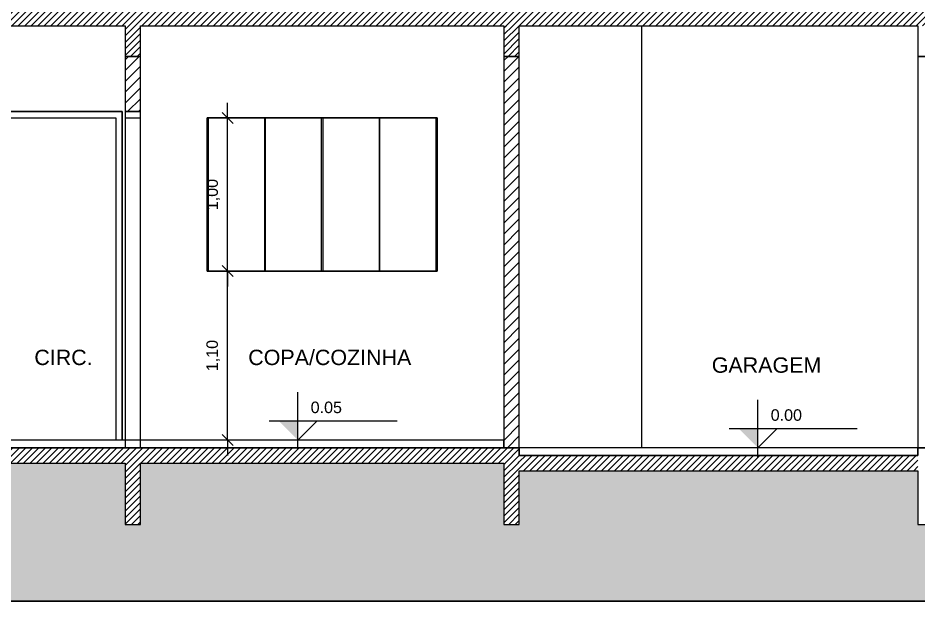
# Model space of a CAD drawing. Header units: metres. Extents: x 49 to 320, y -91 to 27.
# Drawn here: x 222.28 to 228.15, y 19.33 to 23.14 of the extents above; entities that cross this region are included whole.
import ezdxf

# ---------------------------------------------------------------- set-up
doc = ezdxf.new("R2010")
doc.units = ezdxf.units.M
doc.header["$LTSCALE"] = 0.2
for name, color, linetype in [('ARQ-___-___-CTA', 240, 'Continuous'), ('ARQ-___-___-LEG', 3, 'Continuous'), ('ARQ-___-___-VST', 9, 'Continuous'), ('ARQ-ALV', 6, 'Continuous'), ('ARQ-ALV-___-HTC', 13, 'Continuous'), ('ARQ-ALV-BXA', 1, 'Continuous'), ('ARQ-CXO', 2, 'Continuous'), ('ARQ-ESC', 1, 'Continuous'), ('ARQ-LAJ', 12, 'Continuous'), ('ARQ-LAJ-___-HTC', 13, 'Continuous'), ('ARQ-PIS', 2, 'Continuous'), ('ARQ-VIG', 12, 'Continuous'), ('ARQ-VIG-___-HTC', 13, 'Continuous')]:
    doc.layers.add(name, color=color, linetype=linetype)
doc.styles.add('REGUA60', font='arial.ttf')
doc.styles.add('REGUA80', font='arial.ttf')
doc.dimstyles.new('Active3D', dxfattribs={"dimtxt": 1.5, "dimasz": 0.01, "dimexe": 2, "dimexo": 3, "dimgap": 0.98, "dimtad": 1, "dimlfac": -1, "dimrnd": 0.005, "dimzin": 0, "dimtxsty": 'REGUA60', "dimblk": 'COTATR', "dimcen": 4, "dimdle": 4, "dimclrt": 2, "dimadec": 0, "dimazin": 0, "dimtfac": 1, "dimtmove": 2, "dimatfit": 2, "dimfxl": 1, "dimarcsym": 0})
pattern_1 = [(45, (285.188165, 19.386), (-0.03535534, 0.03535534), [])]
pattern_2 = [(45, (285.188165, 19.386), (-0.021213203, 0.021213203), [])]

# ---------------------------------------------------------------- blocks, each defined once
blk = doc.blocks.new('NivelCR')
for p, q in [((0, -1.25), (0, 6.25)), ((-3.75, 2.5), (12.92, 2.5)), ((0, 0), (2.5, 2.5))]:
    blk.add_line(p, q)
blk.add_solid([(-2.5, 2.5), (0, 0), (0, 2.5)])
at = {"color": 0, "linetype": 'ByBlock', "style": 'REGUA60', "width": 1.4}
blk.add_attdef('NIVEL', (1.66, 3.51), '', height=1.5, dxfattribs=at)
blk = doc.blocks.new('COTATR')
at = {"color": 6}
blk.add_line((-71, -71), (71, 71), dxfattribs=at)
at = {"color": 0, "linetype": 'ByBlock'}
blk.add_line((0, 0), (200, 0), dxfattribs=at)
blk = doc.blocks.new('*D241')
at = {"layer": 'ARQ-___-___-CTA', "color": 0, "lineweight": -2, "transparency": 16777216}
for p, q in [((223.9945, 21.487), (223.5445, 21.487)), ((223.6445, 20.3865), (223.6445, 21.4865)), ((223.9945, 20.386), (223.5445, 20.386))]:
    blk.add_line(p, q, dxfattribs=at)
at = {"layer": 'Defpoints', "color": 0, "transparency": 16777216}
for p in [(223.6445, 21.487), (224.1445, 21.487), (224.1445, 20.386)]:
    blk.add_point(p, dxfattribs=at)
at = {"layer": 'ARQ-___-___-CTA', "color": 0, "lineweight": -2, "transparency": 16777216, "xscale": 0.0005, "yscale": 0.0005, "zscale": 0.0005}
for p, rotation in [((223.6445, 21.487), 90), ((223.6445, 20.386), 270)]:
    blk.add_blockref('COTATR', p, dxfattribs=dict(at, rotation=rotation))
at = {"layer": 'ARQ-___-___-CTA', "color": 2, "transparency": 16777216, "insert": (223.5504, 20.9365), "char_height": 0.075, "attachment_point": 5, "rotation": 90, "style": 'REGUA60'}
blk.add_mtext('1,10', dxfattribs=at)
blk = doc.blocks.new('*D242')
at = {"layer": 'ARQ-___-___-CTA', "color": 0, "lineweight": -2, "transparency": 16777216}
for p, q in [((223.9945, 22.484), (223.5445, 22.484)), ((223.6445, 21.4875), (223.6445, 22.4835))]:
    blk.add_line(p, q, dxfattribs=at)
at = {"layer": 'Defpoints', "color": 0, "transparency": 16777216}
for p in [(223.6445, 22.484), (224.1445, 22.484), (224.1445, 21.487)]:
    blk.add_point(p, dxfattribs=at)
at = {"layer": 'ARQ-___-___-CTA', "color": 0, "lineweight": -2, "transparency": 16777216, "xscale": 0.0005, "yscale": 0.0005, "zscale": 0.0005}
for p, rotation in [((223.6445, 22.484), 90), ((223.6445, 21.487), 270)]:
    blk.add_blockref('COTATR', p, dxfattribs=dict(at, rotation=rotation))
at = {"layer": 'ARQ-___-___-CTA', "color": 2, "transparency": 16777216, "insert": (223.5504, 21.9855), "char_height": 0.075, "attachment_point": 5, "rotation": 90, "style": 'REGUA60'}
blk.add_mtext('1,00', dxfattribs=at)

msp = doc.modelspace()

# ---------------------------------------------------------------- hatches: boundary and pattern name
at = {"layer": 'ARQ-___-___-VST'}
h = msp.add_hatch(dxfattribs=at)
h.set_pattern_fill('SOLO1', color=256, scale=0.3, style=0)
h.set_pattern_definition([(45, (57.20205, 29.832), (2e-17, 0.18), [0.12727922, -0.12727922]), (45, (57.23205, 29.802), (2e-17, 0.18), [0.12727922, -0.12727922]), (45, (57.26205, 29.772), (2e-17, 0.18), [0.12727922, -0.12727922]), (315, (57.29205, 29.772), (0.18, -5e-17), [0.12727922, -0.12727922]), (315, (57.32205, 29.802), (0.18, -5e-17), [0.12727922, -0.12727922]), (315, (57.35205, 29.832), (0.18, -5e-17), [0.12727922, -0.12727922])])
h.paths.add_polyline_path([(236.9409, 19.836), (236.7909, 19.836), (236.7909, 20.236), (234.3909, 20.236), (234.3909, 19.836), (234.2909, 19.836), (234.2909, 20.236), (233.3909, 20.236), (233.3909, 19.836), (233.2909, 19.836), (233.2909, 20.236), (230.9959, 20.236), (230.9959, 19.836), (230.8959, 19.836), (230.8959, 20.186), (228.2959, 20.186), (228.2959, 19.836), (228.1459, 19.836), (228.1459, 20.186), (225.5459, 20.186), (225.5459, 19.836), (225.4459, 19.836), (225.4459, 20.236), (223.0759, 20.236), (223.0759, 19.836), (222.9759, 19.836), (222.9759, 20.236), (222.0759, 20.236), (222.0759, 19.836), (221.9759, 19.836), (221.9759, 20.236), (219.5759, 20.236), (219.5759, 19.836), (219.4259, 19.836), (219.4259, 20.236), (217.0259, 20.236), (217.0259, 19.336), (236.9409, 19.336)])
at = {"layer": 'ARQ-ALV-___-HTC'}
h = msp.add_hatch(dxfattribs=at)
h.set_pattern_fill('_U', color=256, scale=0.05, angle=45, style=0, pattern_type=0)
h.set_pattern_definition(pattern_1)
h.paths.add_polyline_path([(222.9759, 22.886), (222.9759, 22.526), (223.0759, 22.526), (223.0759, 22.886)])
h = msp.add_hatch(dxfattribs=at)
h.set_pattern_fill('_U', color=256, scale=0.05, angle=45, style=0, pattern_type=0)
h.set_pattern_definition(pattern_1)
h.paths.add_polyline_path([(225.4459, 22.886), (225.4459, 20.336), (225.5459, 20.336), (225.5459, 22.886)])
at = {"layer": 'ARQ-LAJ-___-HTC'}
h = msp.add_hatch(dxfattribs=at)
h.set_pattern_fill('_U', color=256, scale=0.03, angle=45, style=0, pattern_type=0)
h.set_pattern_definition(pattern_2)
h.paths.add_polyline_path([(218.9259, 23.086), (218.9259, 23.186), (202.7109, 23.186), (202.7109, 23.086)])
h.paths.add_polyline_path([(220.0759, 23.186), (220.0759, 23.086), (236.2909, 23.086), (236.2909, 23.186)])
h = msp.add_hatch(dxfattribs=at)
h.set_pattern_fill('_U', color=256, scale=0.03, angle=45, style=0, pattern_type=0)
h.set_pattern_definition(pattern_2)
h.paths.add_polyline_path([(225.5459, 20.336), (213.4559, 20.336), (213.4559, 20.236), (225.5459, 20.236)])
h = msp.add_hatch(dxfattribs=at)
h.set_pattern_fill('_U', color=256, scale=0.03, angle=45, style=0, pattern_type=0)
h.set_pattern_definition(pattern_2)
h.paths.add_polyline_path([(228.2959, 20.286), (228.2959, 20.186), (230.8959, 20.186), (230.8959, 20.286)])
h.paths.add_polyline_path([(225.5459, 20.286), (225.5459, 20.186), (228.1459, 20.186), (228.1459, 20.286)])
at = {"layer": 'ARQ-VIG-___-HTC'}
h = msp.add_hatch(dxfattribs=at)
h.set_pattern_fill('_U', color=256, scale=0.03, angle=45, style=0, pattern_type=0)
h.set_pattern_definition(pattern_2)
h.paths.add_polyline_path([(223.0759, 23.086), (222.9759, 23.086), (222.9759, 22.886), (223.0759, 22.886)])
h = msp.add_hatch(dxfattribs=at)
h.set_pattern_fill('_U', color=256, scale=0.03, angle=45, style=0, pattern_type=0)
h.set_pattern_definition(pattern_2)
h.paths.add_polyline_path([(225.4459, 22.886), (225.5459, 22.886), (225.5459, 23.086), (225.4459, 23.086)])
h = msp.add_hatch(dxfattribs=at)
h.set_pattern_fill('_U', color=256, scale=0.03, angle=45, style=0, pattern_type=0)
h.set_pattern_definition(pattern_2)
h.paths.add_polyline_path([(223.0759, 20.236), (222.9759, 20.236), (222.9759, 19.836), (223.0759, 19.836)])
h = msp.add_hatch(dxfattribs=at)
h.set_pattern_fill('_U', color=256, scale=0.03, angle=45, style=0, pattern_type=0)
h.set_pattern_definition(pattern_2)
h.paths.add_polyline_path([(225.5459, 20.236), (225.4459, 20.236), (225.4459, 19.836), (225.5459, 19.836)])

# ---------------------------------------------------------------- linework, layer by layer
at = {"const_width": 0.01}
msp.add_lwpolyline([(202.0609, 20.336), (202.0609, 19.336), (236.9409, 19.336), (236.9409, 20.336)], dxfattribs=at)
at = {"layer": 'ARQ-___-___-VST'}
for p, q in [((226.3459, 22.886), (226.3459, 23.086)), ((222.9559, 22.526), (222.0759, 22.526)), ((222.1159, 22.486), (222.9159, 22.486)), ((222.9159, 22.486), (222.9159, 20.386)), ((222.9559, 20.386), (222.9559, 22.526)), ((222.9759, 22.486), (222.9759, 20.386)), ((223.0759, 20.386), (223.0759, 22.486)), ((223.5109, 22.486), (223.5109, 21.486)), ((225.0099, 22.486), (223.5109, 22.486)), ((223.5119, 22.485), (225.0099, 22.485)), ((223.5119, 21.487), (223.5119, 22.485)), ((223.8872, 22.484), (223.5179, 22.484)), ((223.5179, 22.484), (223.5179, 21.488)), ((223.8872, 21.488), (223.8872, 22.484)), ((223.8882, 22.484), (223.8882, 21.488)), ((224.2574, 22.484), (223.8882, 22.484)), ((224.2574, 21.488), (224.2574, 22.484)), ((224.6337, 22.484), (224.2644, 22.484)), ((224.2644, 22.484), (224.2644, 21.488)), ((224.6337, 21.488), (224.6337, 22.484)), ((224.6347, 22.484), (224.6347, 21.488)), ((225.0039, 22.484), (224.6347, 22.484)), ((225.0039, 21.488), (225.0039, 22.484)), ((225.0109, 22.486), (225.0099, 22.486)), ((225.0099, 22.485), (225.0099, 21.487)), ((225.0109, 21.486), (225.0109, 22.486)), ((223.5109, 21.486), (225.0109, 21.486)), ((225.0099, 21.487), (223.5119, 21.487)), ((223.5179, 21.488), (223.8872, 21.488)), ((223.8882, 21.488), (224.2574, 21.488)), ((224.2644, 21.488), (224.6337, 21.488)), ((224.6347, 21.488), (225.0039, 21.488))]:
    msp.add_line(p, q, dxfattribs=at)
at = {"layer": 'ARQ-ALV'}
for p, q in [((222.9759, 22.886), (222.9759, 22.526)), ((223.0759, 22.886), (222.9759, 22.886)), ((223.0759, 22.526), (223.0759, 22.886)), ((225.4459, 22.886), (225.4459, 20.386)), ((225.5459, 22.886), (225.4459, 22.886)), ((225.5459, 20.336), (225.5459, 22.886)), ((228.1459, 22.886), (228.1459, 20.336)), ((228.2959, 22.886), (228.1459, 22.886)), ((222.9759, 22.526), (223.0759, 22.526)), ((225.4459, 20.386), (225.4459, 20.336)), ((225.4459, 20.336), (225.5459, 20.336)), ((228.1459, 20.336), (228.2959, 20.336))]:
    msp.add_line(p, q, dxfattribs=at)
at = {"layer": 'ARQ-ALV-BXA'}
for p, q in [((226.3459, 20.336), (226.3459, 22.886)), ((222.0759, 22.526), (222.9559, 22.526)), ((222.9559, 22.526), (222.9559, 20.386)), ((223.5109, 22.486), (225.0109, 22.486)), ((223.5109, 21.486), (223.5109, 22.486)), ((225.0109, 22.486), (225.0109, 21.486)), ((225.0109, 21.486), (223.5109, 21.486))]:
    msp.add_line(p, q, dxfattribs=at)
at = {"layer": 'ARQ-CXO'}
for p, q in [((223.0759, 22.526), (222.9759, 22.526)), ((222.9759, 22.526), (222.9759, 22.486)), ((222.9759, 22.486), (223.0759, 22.486)), ((223.0759, 22.486), (223.0759, 22.526))]:
    msp.add_line(p, q, dxfattribs=at)
at = {"layer": 'ARQ-ESC'}
for p, q in [((223.0759, 20.386), (222.9759, 20.386)), ((222.9759, 20.386), (222.9759, 20.336)), ((223.0759, 20.336), (223.0759, 20.386)), ((222.9759, 20.336), (223.0759, 20.336))]:
    msp.add_line(p, q, dxfattribs=at)
at = {"layer": 'ARQ-LAJ'}
for p, q in [((222.0759, 23.086), (222.9759, 23.086)), ((223.0759, 23.086), (225.4459, 23.086)), ((225.5459, 23.086), (228.1459, 23.086)), ((225.4459, 20.336), (219.5759, 20.336)), ((225.5459, 20.336), (225.4459, 20.336)), ((225.5459, 20.286), (225.5459, 20.336)), ((228.1459, 20.286), (225.5459, 20.286)), ((222.0759, 20.236), (222.9759, 20.236)), ((223.0759, 20.236), (225.4459, 20.236)), ((225.5459, 20.186), (228.1459, 20.186))]:
    msp.add_line(p, q, dxfattribs=at)
at = {"layer": 'ARQ-PIS'}
for p, q in [((225.4459, 20.386), (219.5759, 20.386)), ((225.4459, 20.336), (225.4459, 20.386)), ((219.5759, 20.336), (225.4459, 20.336)), ((225.5459, 20.336), (225.5459, 20.286)), ((228.1459, 20.336), (225.5459, 20.336)), ((228.1459, 20.286), (228.1459, 20.336)), ((225.5459, 20.286), (228.1459, 20.286))]:
    msp.add_line(p, q, dxfattribs=at)
at = {"layer": 'ARQ-VIG'}
for p, q in [((222.9759, 23.086), (222.9759, 22.886)), ((223.0759, 22.886), (223.0759, 23.086)), ((225.4459, 23.086), (225.4459, 22.886)), ((225.5459, 22.886), (225.5459, 23.086)), ((228.1459, 23.086), (228.1459, 22.886)), ((222.9759, 22.886), (223.0759, 22.886)), ((225.4459, 22.886), (225.5459, 22.886)), ((228.1459, 22.886), (228.2959, 22.886)), ((228.1459, 20.336), (228.1459, 20.286)), ((228.2959, 20.336), (228.1459, 20.336)), ((222.9759, 20.236), (222.9759, 19.836)), ((223.0759, 19.836), (223.0759, 20.236)), ((225.4459, 20.236), (225.4459, 19.836)), ((225.5459, 19.836), (225.5459, 20.186)), ((228.1459, 20.186), (228.1459, 19.836)), ((222.9759, 19.836), (223.0759, 19.836)), ((225.4459, 19.836), (225.5459, 19.836)), ((228.1459, 19.836), (228.2959, 19.836))]:
    msp.add_line(p, q, dxfattribs=at)

# ---------------------------------------------------------------- block references
at = {"layer": 'ARQ-___-___-CTA', "color": 2}
ref = msp.add_blockref('NivelCR', (224.1029, 20.386), dxfattribs=dict(at, xscale=0.05, yscale=0.05, zscale=0.05))
ref.add_attrib('NIVEL', '0.05', (224.186, 20.5616), dxfattribs={"layer": '0', "color": 0, "linetype": 'ByBlock', "height": 0.075, "style": 'REGUA60'})
ref = msp.add_blockref('NivelCR', (227.1024, 20.336), dxfattribs=dict(at, xscale=0.05, yscale=0.05, zscale=0.05))
ref.add_attrib('NIVEL', '0.00', (227.1855, 20.5116), dxfattribs={"layer": '0', "color": 0, "linetype": 'ByBlock', "height": 0.075, "style": 'REGUA60'})

# ---------------------------------------------------------------- texts
at = {"layer": 'ARQ-___-___-LEG', "style": 'REGUA80'}
for s, p in [('CIRC.', (222.384, 20.8747)), ('COPA/COZINHA', (223.7789, 20.8747)), ('GARAGEM', (226.8013, 20.8247))]:
    msp.add_text(s, height=0.1, dxfattribs=at).set_placement(p)

# ---------------------------------------------------------------- dimensions: what is measured, and where the dimension line sits
at = {"layer": 'ARQ-___-___-CTA'}
for base, p1, p2, override, picture, middle in [((223.6445, 22.484), (224.1445, 21.487), (224.1445, 22.484), {"dimscale": 0.05, "dimse1": 1}, '*D242', (223.5504, 21.9855)), ((223.6445, 21.487), (224.1445, 20.386), (224.1445, 21.487), {"dimscale": 0.05}, '*D241', (223.5504, 20.9365))]:
    dim = msp.add_linear_dim(base=base, p1=p1, p2=p2, angle=90, dimstyle='Active3D', override=override, dxfattribs=at)
    dim.commit()
    dim.dimension.update_dxf_attribs({"geometry": picture, "text_midpoint": middle})

doc.saveas('drawing.dxf')
